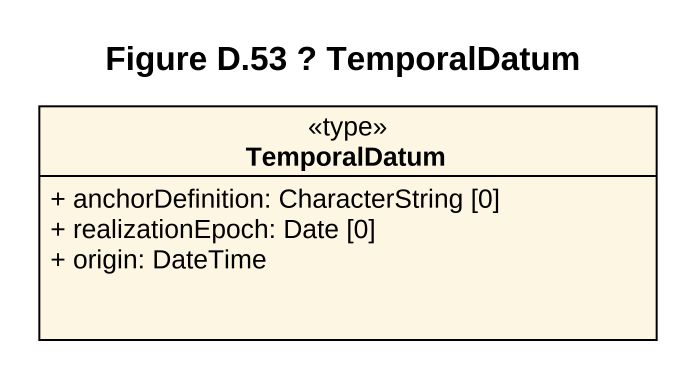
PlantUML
@startuml
title Figure D.53 ? TemporalDatum
hide circle
hide empty members
skinparam classAttributeIconSize 0
class TemporalDatum <<type>> {
  + anchorDefinition: CharacterString [0]
  + realizationEpoch: Date [0]
  + origin: DateTime
}
@enduml
